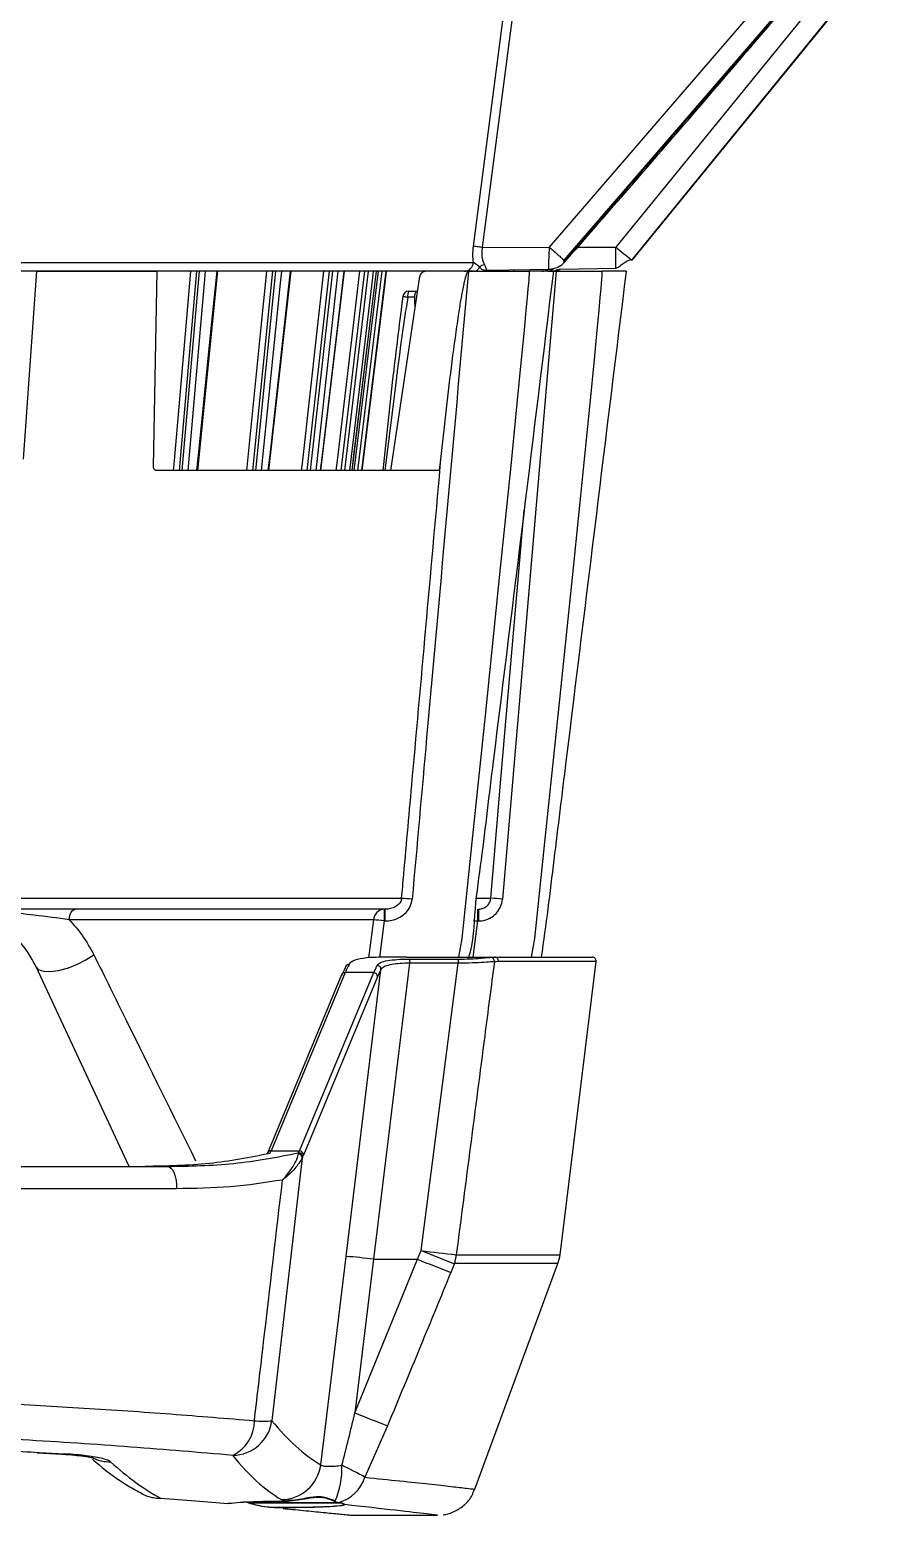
# Model space of a CAD drawing. Extents: x 6 to 134, y 3 to 97.
# Drawn here: x 58.186 to 60.312, y 2.821 to 6.547 of the extents above; entities that cross this region are included whole.
import ezdxf

# ---------------------------------------------------------------- set-up
doc = ezdxf.new("R2010")
doc.units = 0
doc.header["$MEASUREMENT"] = 0
doc.layers.add('OBJECT', color=7, linetype='CONTINUOUS')

msp = doc.modelspace()

# ---------------------------------------------------------------- linework, layer by layer
at = {"layer": 'OBJECT'}
for p, q in [((59.2996, 6.0041), (59.4145, 6.8882)), ((59.4367, 6.8866), (59.3215, 6.0014)), ((59.4901, 6.0015), (60.141, 6.7567)), ((59.657, 6.0015), (60.2721, 6.7565)), ((59.527, 5.9693), (60.1789, 6.7244)), ((59.5297, 5.9693), (60.1814, 6.7244)), ((59.6965, 5.9694), (60.3118, 6.7244)), ((60.3123, 6.7244), (59.6966, 5.9694)), ((59.3215, 6.0014), (59.4901, 6.0015)), ((59.4901, 6.0015), (59.4902, 6.0014)), ((59.5606, 6.0015), (59.657, 6.0015)), ((55.1074, 5.9633), (59.2995, 5.9633)), ((59.3148, 5.9524), (59.2995, 5.9633)), ((58.2039, 5.9414), (58.1702, 5.4705)), ((58.2039, 5.9414), (58.5063, 5.9414)), ((58.4972, 5.4511), (58.5063, 5.9414)), ((58.6048, 5.9414), (58.5615, 5.4414)), ((58.569, 5.4414), (58.6123, 5.9414)), ((58.6081, 5.4414), (58.6587, 5.9414)), ((58.7952, 5.9414), (58.7449, 5.4414)), ((58.7534, 5.4414), (58.8037, 5.9414)), ((58.7862, 5.4414), (58.8421, 5.9414)), ((58.9372, 5.9414), (58.8815, 5.4414)), ((58.8908, 5.4414), (58.9465, 5.9414)), ((58.9165, 5.4414), (58.976, 5.9414)), ((59.0265, 5.9414), (58.9671, 5.4414)), ((58.9769, 5.4414), (59.0363, 5.9414)), ((58.995, 5.4414), (59.0564, 5.9414)), ((59.0604, 5.9414), (58.9992, 5.4414)), ((59.0091, 5.4414), (59.0704, 5.9414)), ((59.0195, 5.4414), (59.0809, 5.9414)), ((59.092, 5.4414), (59.1646, 5.9282)), ((59.2868, 5.9414), (59.284, 5.9414)), ((59.2868, 5.9414), (59.4399, 5.9414)), ((59.3366, 5.944), (59.4931, 5.9467)), ((59.5073, 5.9414), (59.3723, 4.3667)), ((59.4009, 5.9451), (59.4009, 5.9414)), ((59.4708, 5.9414), (59.4468, 5.9414)), ((59.5073, 5.9414), (59.6224, 5.9414)), ((59.5095, 5.9453), (59.5179, 5.9472)), ((59.5171, 5.9471), (59.6572, 5.9496)), ((59.1372, 5.8914), (59.1591, 5.8914)), ((59.1524, 5.8766), (59.1346, 5.8766)), ((59.1525, 5.8657), (59.1524, 5.8766)), ((59.153, 5.851), (59.1525, 5.8657)), ((59.1062, 5.6745), (59.0773, 5.4414)), ((59.2147, 5.4414), (58.505, 5.4414)), ((59.2147, 5.4414), (59.2185, 5.4769)), ((57.432, 4.3688), (59.1193, 4.3688)), ((59.3082, 4.3688), (59.3428, 4.3688)), ((59.0782, 4.3414), (57.3635, 4.3414)), ((59.0753, 4.3414), (59.0753, 4.3119)), ((59.0782, 4.3119), (59.0782, 4.3414)), ((59.3092, 4.3414), (59.3092, 4.3119)), ((59.3117, 4.3414), (59.3117, 4.3119)), ((59.0493, 4.315), (58.2857, 4.315)), ((59.0368, 4.2195), (59.0493, 4.315)), ((59.0753, 4.3119), (59.0634, 4.2207)), ((59.0782, 4.3119), (59.0753, 4.3119)), ((59.3092, 4.3119), (59.2982, 4.2214)), ((59.3117, 4.3119), (59.3092, 4.3119)), ((59.1322, 4.2214), (59.353, 4.2214)), ((59.1392, 4.2163), (59.2614, 4.2163)), ((59.1392, 4.2163), (59.1392, 4.2062)), ((59.2614, 4.2163), (59.2614, 4.2062)), ((59.343, 4.221), (59.353, 4.2214)), ((59.353, 4.2214), (59.5971, 4.2214)), ((58.4362, 3.6964), (58.2027, 4.197)), ((58.9689, 4.1771), (58.7827, 3.7299)), ((58.9781, 4.1825), (58.792, 3.7353)), ((58.863, 3.7353), (59.0492, 4.1825)), ((59.0492, 4.1825), (58.9781, 4.1825)), ((58.98, 3.4707), (59.0674, 4.1898)), ((59.1392, 4.2062), (59.0489, 3.4634)), ((59.2614, 4.2062), (59.1392, 4.2062)), ((59.1684, 3.4853), (59.2614, 4.2062)), ((59.3619, 4.2102), (59.3519, 4.2098)), ((59.607, 4.2102), (59.3619, 4.2102)), ((59.5168, 3.4749), (59.607, 4.2102)), ((59.0591, 4.172), (58.8729, 3.7249)), ((58.792, 3.7353), (58.863, 3.7353)), ((58.8606, 3.7282), (58.8608, 3.7303)), ((55.8766, 3.6964), (58.5312, 3.6964)), ((58.8699, 3.7179), (58.7941, 3.0587)), ((58.8707, 3.7197), (58.8699, 3.7179)), ((58.5545, 3.6403), (55.8534, 3.6403)), ((58.9164, 2.9482), (58.98, 3.4707)), ((59.1595, 3.4634), (59.1684, 3.4853)), ((59.2565, 3.4749), (59.5168, 3.4749)), ((59.0489, 3.4634), (59.0022, 3.0786)), ((59.0022, 3.0786), (59.1595, 3.4634)), ((59.0489, 3.4634), (59.1595, 3.4634)), ((59.2517, 3.4525), (59.2427, 3.4306)), ((59.5114, 3.4525), (59.2517, 3.4525)), ((59.3031, 2.8865), (59.5114, 3.4525)), ((59.0839, 3.0459), (59.027, 2.9167)), ((58.2048, 2.9781), (58.2675, 2.9745)), ((58.2068, 2.978), (58.267, 2.9743)), ((58.21, 2.979), (58.2738, 2.9755)), ((58.2675, 2.9748), (58.2738, 2.9755)), ((58.6763, 2.8514), (58.6828, 2.8508)), ((58.6828, 2.8508), (58.6863, 2.8514)), ((58.6865, 2.8514), (58.6863, 2.8514)), ((58.6863, 2.8514), (58.6864, 2.8514)), ((58.6864, 2.8514), (58.6867, 2.8514)), ((58.6865, 2.8514), (58.6867, 2.8514)), ((58.7367, 2.8515), (58.7229, 2.8554)), ((58.7368, 2.8514), (58.7367, 2.8515)), ((58.7368, 2.8514), (58.7369, 2.8514)), ((58.7378, 2.8524), (58.7376, 2.8524)), ((58.7376, 2.8524), (58.969, 2.8524)), ((58.9696, 2.8524), (58.7378, 2.8524)), ((58.952, 2.8563), (58.9614, 2.8535)), ((58.9614, 2.8535), (58.9713, 2.8514)), ((58.9709, 2.8515), (58.971, 2.8514)), ((58.9714, 2.8514), (58.9713, 2.8514)), ((58.9759, 2.8491), (58.9738, 2.8504)), ((58.9759, 2.8491), (58.9759, 2.8492)), ((58.9946, 2.8214), (59.209, 2.8214))]:
    msp.add_line(p, q, dxfattribs=at)
at = {"layer": 'OBJECT', "flags": 128}
for points in [[(59.5314, 5.9678), (59.5314, 5.9679), (59.5297, 5.9693)], [(59.6966, 5.9694), (59.6966, 5.9694), (59.6964, 5.9695)], [(58.5473, 5.4414), (58.5495, 5.4667), (58.577, 5.7843), (58.5907, 5.9414)], [(58.6265, 5.9414), (58.6239, 5.9113), (58.5832, 5.4414)], [(58.6059, 5.4414), (58.6098, 5.4803), (58.642, 5.7979), (58.6565, 5.9414)], [(58.7311, 5.4414), (58.7337, 5.4667), (58.7656, 5.7843), (58.7814, 5.9414)], [(58.8176, 5.9414), (58.8145, 5.9113), (58.7673, 5.4414)], [(58.7849, 5.4414), (58.7893, 5.4803), (58.8248, 5.7979), (58.8409, 5.9414)], [(58.8685, 5.4414), (58.8713, 5.4667), (58.9067, 5.7843), (58.9242, 5.9414)], [(58.9595, 5.9414), (58.9562, 5.9113), (58.9038, 5.4414)], [(58.9159, 5.4414), (58.9205, 5.4803), (58.9584, 5.7979), (58.9755, 5.9414)], [(58.9553, 5.4414), (58.9583, 5.4667), (58.996, 5.7843), (59.0147, 5.9414)], [(59.0482, 5.9414), (59.0446, 5.9113), (58.9887, 5.4414)], [(58.9949, 5.4414), (58.9996, 5.4803), (59.0386, 5.7979), (59.0562, 5.9414)], [(59.0807, 5.9414), (59.077, 5.9113), (59.0194, 5.4414)], [(59.2625, 4.2214), (59.271, 4.268), (59.2795, 4.3484), (59.2964, 4.5093), (59.3295, 4.827), (59.3677, 5.1977), (59.3929, 5.445), (59.4094, 5.6101), (59.4203, 5.7202), (59.4274, 5.7937), (59.432, 5.8428), (59.435, 5.8755), (59.4369, 5.8974), (59.4382, 5.912), (59.439, 5.9217), (59.4394, 5.9282), (59.4397, 5.9326), (59.4399, 5.9355), (59.44, 5.9374), (59.44, 5.9387), (59.44, 5.9396), (59.44, 5.9402), (59.44, 5.9406), (59.44, 5.9409), (59.44, 5.941), (59.44, 5.9412), (59.44, 5.9412), (59.44, 5.9413), (59.4399, 5.9413), (59.4399, 5.9414), (59.4399, 5.9414), (59.4399, 5.9414), (59.4399, 5.9414), (59.4399, 5.9414)], [(59.3406, 5.9426), (59.3417, 5.943), (59.3423, 5.9433)], [(59.4449, 4.2214), (59.4535, 4.268), (59.462, 4.3484), (59.4788, 4.5093), (59.512, 4.827), (59.5502, 5.1977), (59.5753, 5.445), (59.5919, 5.6101), (59.6027, 5.7202), (59.6098, 5.7937), (59.6145, 5.8428), (59.6175, 5.8755), (59.6194, 5.8974), (59.6206, 5.912), (59.6214, 5.9217), (59.6219, 5.9282), (59.6222, 5.9326), (59.6224, 5.9355), (59.6224, 5.9374), (59.6225, 5.9387), (59.6225, 5.9396), (59.6225, 5.9402), (59.6225, 5.9406), (59.6225, 5.9409), (59.6225, 5.941), (59.6225, 5.9412), (59.6224, 5.9412), (59.6224, 5.9413), (59.6224, 5.9413), (59.6224, 5.9414), (59.6224, 5.9414), (59.6224, 5.9414), (59.6224, 5.9414), (59.6224, 5.9414)], [(59.3428, 4.3688), (59.3479, 4.4285), (59.3685, 4.6676), (59.4263, 5.3419)], [(58.2857, 4.315), (58.2863, 4.3203), (58.2873, 4.3254), (58.2888, 4.3299), (58.2908, 4.3339), (58.293, 4.3371), (58.2955, 4.3394), (58.2982, 4.3409), (58.3009, 4.3414)], [(59.2993, 4.3131), (59.304, 4.3125), (59.3092, 4.3119)], [(58.2027, 4.197), (58.2096, 4.1898), (58.2218, 4.1858), (58.2386, 4.1851), (58.2589, 4.1879), (58.2813, 4.194), (58.3046, 4.203), (58.3271, 4.2142), (58.3475, 4.2271)], [(58.7821, 3.7276), (58.7824, 3.729), (58.7827, 3.7299)], [(58.5312, 3.6964), (58.5361, 3.6953), (58.5408, 3.692), (58.5451, 3.6866), (58.5488, 3.6795), (58.5516, 3.6709), (58.5536, 3.6612), (58.5545, 3.6509), (58.5545, 3.6403)]]:
    msp.add_lwpolyline(points, dxfattribs=at)
at = {"layer": 'OBJECT'}
for centre, radius, start, end in [((63.6754, 10.9092), 6.3429, 230.68917, 231.14946), ((59.276, 5.9649), 0.0235, 272.6256, 356.2399), ((59.3, 5.9567), 0.0154, 277.1642, 343.7121), ((59.3335, 5.9248), 0.0333, 100.8005, 124.1023), ((59.3383, 5.9634), 0.0221, 279.6753, 299.3833), ((59.4708, 5.9659), 0.0245, 270.0466, 308.1097), ((59.4856, 5.9603), 0.0189, 271.0551, 318.6446), ((59.5013, 5.9664), 0.025, 270, 309.6955), ((59.1372, 5.8764), 0.015, 90, 172.6707), ((59.1578, 5.8802), 0.0235, 151.526, 188.6261), ((59.2171, 6.5378), 0.6663, 261.8171, 262.8843), ((59.0556, 3.3986), 0.9722, 84.6847, 86.2429), ((59.314, 3.7544), 0.6151, 84.5615, 87.3104), ((59.077, 4.3137), 0.0278, 93.4847, 177.1677), ((58.944, 3.3298), 0.9909, 82.3835, 83.9005), ((59.3421, 4.2112), 0.00985, 351.8397, 84.8762), ((59.3524, 4.2117), 0.00967, 350.6544, 86.2787), ((59.5971, 4.2114), 0.01, 353, 90), ((58.9773, 4.1733), 0.00921, 84.7775, 155.6643), ((58.9873, 4.1939), 0.00933, 86.5384, 174.4818), ((59.0488, 4.1722), 0.0102, 358.7677, 87.9095), ((59.0572, 4.1905), 0.0102, 356.6195, 88.0996), ((58.7911, 3.7261), 0.00921, 84.7775, 155.6643), ((58.8597, 3.718), 0.0102, 359.3462, 85.2479), ((58.8604, 3.72), 0.0102, 358.1906, 87.9347), ((58.8627, 3.7251), 0.0102, 358.7677, 87.9095), ((58.8769, 2.1697), 1.3051, 82.4274, 85.4721), ((59.5892, 6.6583), 3.2007, 262.4457, 264.0336), ((60.4188, 6.5396), 3.3004, 247.7371, 249.291), ((59.1465, 3.4868), 0.1106, 341.9536, 353.8113), ((59.4175, 3.4871), 0.1, 339.8, 353), ((60.4133, 6.5237), 3.3072, 247.7219, 249.2715), ((58.6546, 3.058), 0.0955, 295.4103, 0.3891), ((58.6941, 3.0728), 0.101, 270.8676, 351.9948), ((58.7721, 3.2346), 0.1773, 262.8774, 277.1226), ((60.3219, 6.2519), 3.4368, 247.4171, 248.8858), ((58.3877, 3.0532), 0.0978, 244.1382, 271.0296), ((58.8168, 2.961), 0.1004, 270.6214, 352.6578), ((58.7714, 2.938), 0.1982, 335.6676, 2.5322), ((58.6376, 2.2392), 0.7815, 60.113, 64.8732), ((58.9362, 2.9453), 0.0952, 285.3477, 342.5386), ((58.7367, 2.8524), 0.000928, 274.9576, 1.4457), ((58.7368, 2.8523), 0.000935, 275.0958, 2.0619), ((58.9712, 2.8523), 0.000923, 250.2229, 279.1686), ((58.9713, 2.8523), 0.000925, 249.708, 279.086), ((58.9769, 2.8491), 0.000999, 180.0334, 270.0546)]:
    msp.add_arc(centre, radius, start, end, dxfattribs=at)
for centre, major_axis, ratio, start_param, end_param in [((58.9357, 3.7226), (0.0615, 0.4899), 0.120906, 0.285954, 0.412418), ((58.9455, 3.7214), (0.0615, 0.4999), 0.118561, 0.285354, 0.411817), ((59.0166, 3.7214), (0.0615, 0.4999), 0.118561, 0.303558, 0.411817), ((59.0264, 3.7202), (0.0615, 0.4899), 0.120906, 0.304159, 0.412418), ((58.8259, 4.1964), (0.0641, 0.4999), 0.123247, 3.518726, 3.554624), ((58.897, 4.1964), (0.0641, 0.4999), 0.123247, 3.527575, 3.554624), ((58.9068, 4.1952), (0.064, 0.5099), 0.120906, 3.526962, 3.554011), ((61.1913, 20.1862), (2.1692, 17.275), 0.120906, 3.025129, 3.089578), ((56.5316, 20.1984), (-2.1689, 17.375), 0.120232, 3.002331, 3.056199), ((61.0928, 20.1984), (2.1689, 17.375), 0.120232, 3.024955, 3.089404)]:
    msp.add_ellipse(centre, major_axis=major_axis, ratio=ratio, start_param=start_param, end_param=end_param, dxfattribs=at)
for points, knots in [([(59.5314, 5.9678), (59.6303, 6.0813), (59.8487, 6.3319), (60.0643, 6.585), (60.1824, 6.7235)], [0, 0, 0, 0, 0.45251, 1, 1, 1, 1]), ([(59.2995, 5.9633), (59.2988, 5.9697), (59.2975, 5.9826), (59.2989, 5.9969), (59.2996, 6.0041)], [0, 0, 0, 0, 0.498439, 1, 1, 1, 1]), ([(59.3215, 6.0014), (59.3193, 6.0017), (59.3147, 6.0023), (59.3084, 6.0031), (59.303, 6.0037), (59.3007, 6.0039), (59.2996, 6.0041)], [0, 0, 0, 0, 0.245158, 0.499985, 0.75482, 1, 1, 1, 1]), ([(59.3215, 6.0014), (59.3209, 5.9972), (59.3197, 5.9887), (59.3205, 5.9767), (59.3229, 5.9659), (59.3258, 5.9604), (59.3273, 5.9575)], [0, 0, 0, 0, 0.2504335, 0.4998463, 0.7407659, 1, 1, 1, 1]), ([(59.4887, 5.9467), (59.4886, 5.9475), (59.4883, 5.9491), (59.4885, 5.9615), (59.4891, 5.9761), (59.4897, 5.9898), (59.49, 5.9975), (59.4902, 6.0014)], [0, 0, 0, 0, 0.250888, 0.499862, 0.733617, 0.862853, 1, 1, 1, 1]), ([(59.4902, 6.0014), (59.4951, 5.9972), (59.5044, 5.989), (59.5157, 5.9791), (59.5232, 5.9725), (59.5258, 5.9703), (59.527, 5.9693)], [0, 0, 0, 0, 0.2951, 0.569758, 0.806962, 1, 1, 1, 1]), ([(59.6567, 5.9496), (59.6567, 5.9501), (59.6567, 5.9513), (59.6568, 5.9595), (59.6568, 5.9693), (59.6569, 5.9787), (59.6569, 5.9896), (59.6569, 5.9975), (59.657, 6.0015)], [0, 0, 0, 0, 0.210673, 0.447315, 0.575819, 0.71077, 0.852165, 1, 1, 1, 1]), ([(59.4885, 5.9467), (59.4916, 5.9469), (59.4972, 5.9473), (59.5067, 5.9499), (59.5129, 5.9527), (59.5182, 5.956), (59.5216, 5.9584), (59.5265, 5.9626), (59.5296, 5.9659), (59.5314, 5.9678)], [0, 0, 0, 0, 0.196682, 0.357946, 0.575558, 0.606711, 0.727751, 0.845337, 1, 1, 1, 1]), ([(59.527, 5.9693), (59.5266, 5.9689), (59.5261, 5.9683), (59.5256, 5.9675), (59.5254, 5.967), (59.5252, 5.9665), (59.5253, 5.9662), (59.5255, 5.9661), (59.5259, 5.9661), (59.5266, 5.9665), (59.5276, 5.9672), (59.5287, 5.9682), (59.5294, 5.969), (59.5297, 5.9693)], [0, 0, 0, 0, 0.135755, 0.19461, 0.25085, 0.311579, 0.375121, 0.438063, 0.500884, 0.619797, 0.750916, 0.873674, 1, 1, 1, 1]), ([(59.6567, 5.9496), (59.658, 5.9498), (59.6604, 5.9503), (59.6647, 5.9533), (59.6693, 5.957), (59.6744, 5.9609), (59.6799, 5.9644), (59.6853, 5.9674), (59.6906, 5.9698), (59.6932, 5.9706), (59.6945, 5.9711)], [0, 0, 0, 0, 0.183556, 0.3388348, 0.4687577, 0.5807925, 0.6822177, 0.7822152, 0.887016, 1, 1, 1, 1]), ([(59.6966, 5.9694), (59.6966, 5.9693), (59.6965, 5.9693), (59.6964, 5.9692), (59.6964, 5.9691), (59.6963, 5.9691), (59.6963, 5.969), (59.6963, 5.969), (59.6963, 5.969), (59.6963, 5.9691), (59.6963, 5.9691), (59.6963, 5.9692), (59.6964, 5.9693), (59.6965, 5.9693), (59.6965, 5.9694)], [0, 0, 0, 0, 0.148715, 0.270423, 0.325985, 0.381078, 0.499318, 0.560288, 0.614892, 0.666468, 0.718939, 0.776042, 0.840716, 1, 1, 1, 1]), ([(59.2771, 5.9414), (59.2456, 5.9414), (59.1821, 5.9414), (59.0649, 5.9414), (58.9082, 5.9414), (58.7001, 5.9414), (58.4335, 5.9414), (58.1414, 5.9414), (57.8331, 5.9414), (57.5186, 5.9414), (57.3074, 5.9414), (57.2034, 5.9414)], [0, 0, 0, 0, 0.080452, 0.162157, 0.245044, 0.37189, 0.500054, 0.628218, 0.755064, 0.879355, 1, 1, 1, 1]), ([(59.2868, 5.9414), (59.2519, 5.5515), (59.205, 5.0266), (59.1578, 4.5017), (59.1457, 4.3667)], [0, 0, 0, 0, 0.742768, 1, 1, 1, 1]), ([(59.1815, 5.9414), (59.1794, 5.9412), (59.1751, 5.9408), (59.1696, 5.9376), (59.1658, 5.9332), (59.1649, 5.9297), (59.1646, 5.9282)], [0, 0, 0, 0, 0.271986, 0.544505, 0.799137, 1, 1, 1, 1]), ([(59.2185, 5.4769), (59.2207, 5.4968), (59.2315, 5.5962), (59.2454, 5.7143), (59.2611, 5.8247), (59.2673, 5.8641), (59.2719, 5.8903), (59.2754, 5.9078), (59.278, 5.9194), (59.28, 5.9272), (59.2816, 5.9323), (59.2828, 5.9357), (59.2837, 5.9379), (59.2846, 5.9395), (59.2853, 5.9405), (59.286, 5.9411), (59.2864, 5.9413), (59.2867, 5.9414), (59.2868, 5.9414)], [0, 0, 0, 0, 0.127433, 0.63719, 0.757481, 0.837833, 0.891511, 0.927378, 0.951357, 0.967404, 0.978161, 0.985394, 0.990279, 0.993605, 0.996866, 0.998214, 0.999323, 1, 1, 1, 1]), ([(59.3019, 5.9414), (59.2969, 5.9414), (59.287, 5.9414), (59.2804, 5.9414), (59.2771, 5.9414)], [0, 0, 0, 0, 0.498638, 1, 1, 1, 1]), ([(59.4999, 5.9414), (59.4499, 5.5314), (59.3948, 5.0804), (59.3336, 4.5887), (59.3195, 4.4654), (59.3006, 4.3434), (59.2999, 4.2582), (59.2863, 4.2183), (59.286, 4.2174)], [0, 0, 0, 0, 0.713222, 0.784545, 0.855867, 0.927189, 0.998449, 1, 1, 1, 1]), ([(59.33, 5.9435), (59.3267, 5.9435), (59.3217, 5.9435), (59.3166, 5.95), (59.3148, 5.9524)], [0, 0, 0, 0, 0.64416, 1, 1, 1, 1]), ([(59.3273, 5.9575), (59.3283, 5.9555), (59.3304, 5.9515), (59.3311, 5.9478), (59.3317, 5.9458), (59.3326, 5.9443), (59.335, 5.9441), (59.3366, 5.944)], [0, 0, 0, 0, 0.2499944, 0.4975995, 0.6212265, 0.7455696, 1, 1, 1, 1]), ([(59.3383, 5.944), (59.3361, 5.9433), (59.3328, 5.9423), (59.3307, 5.9432), (59.33, 5.9435)], [0, 0, 0, 0, 0.669223, 1, 1, 1, 1]), ([(59.3405, 5.9426), (59.3414, 5.9429), (59.3426, 5.9433), (59.3438, 5.944), (59.344, 5.9441)], [0, 0, 0, 0, 0.786274, 1, 1, 1, 1]), ([(59.4999, 5.9414), (59.4993, 5.9414), (59.4982, 5.9414), (59.4885, 5.9414), (59.4737, 5.9414), (59.4565, 5.9414), (59.4448, 5.9414), (59.4399, 5.9414)], [0, 0, 0, 0, 0.1983398, 0.4129718, 0.6270882, 0.8431282, 1, 1, 1, 1]), ([(59.6824, 5.9414), (59.632, 5.5315), (59.5766, 5.0805), (59.5163, 4.5886), (59.501, 4.4656), (59.4866, 4.3431), (59.4752, 4.2618), (59.4695, 4.2214)], [0, 0, 0, 0, 0.71491, 0.786401, 0.857893, 0.929384, 1, 1, 1, 1]), ([(59.486, 5.9414), (59.4877, 5.9414), (59.4943, 5.9416), (59.5015, 5.9419), (59.5068, 5.9443), (59.5099, 5.9457)], [0, 0, 0, 0, 0.123168, 0.482949, 1, 1, 1, 1]), ([(59.505, 5.9414), (59.5053, 5.9414), (59.506, 5.9414), (59.5068, 5.9414), (59.5073, 5.9414)], [0, 0, 0, 0, 0.366188, 1, 1, 1, 1]), ([(59.6824, 5.9414), (59.6818, 5.9414), (59.6806, 5.9414), (59.671, 5.9414), (59.6561, 5.9414), (59.639, 5.9414), (59.6273, 5.9414), (59.6224, 5.9414)], [0, 0, 0, 0, 0.19834, 0.412972, 0.627088, 0.843128, 1, 1, 1, 1]), ([(59.1524, 5.8766), (59.1524, 5.8783), (59.1525, 5.8817), (59.153, 5.8847), (59.1538, 5.8872), (59.1544, 5.8883), (59.1557, 5.8896), (59.1567, 5.8904), (59.1583, 5.8904), (59.1589, 5.8904)], [0, 0, 0, 0, 0.244917, 0.492615, 0.500515, 0.725202, 0.755308, 0.912673, 1, 1, 1, 1]), ([(59.0728, 5.4414), (59.0816, 5.5255), (59.0969, 5.6711), (59.1153, 5.8167), (59.1231, 5.8782)], [0, 0, 0, 0, 0.577375, 1, 1, 1, 1]), ([(59.1346, 5.8766), (59.1253, 5.8151), (59.1152, 5.7477), (59.1069, 5.6803), (59.1062, 5.6745)], [0, 0, 0, 0, 0.913035, 1, 1, 1, 1]), ([(58.505, 5.4414), (58.5041, 5.4415), (58.5022, 5.4417), (58.4998, 5.4435), (58.4981, 5.446), (58.4972, 5.4487), (58.4972, 5.4505), (58.4972, 5.4511)], [0, 0, 0, 0, 0.219651, 0.439264, 0.659733, 0.880541, 1, 1, 1, 1]), ([(59.1193, 4.3688), (59.1211, 4.3887), (59.1301, 4.4883), (59.1632, 4.8577), (59.1944, 5.2071), (59.2185, 5.4769)], [0, 0, 0, 0, 0.053919, 0.269597, 1, 1, 1, 1]), ([(59.1193, 4.3688), (59.1188, 4.3661), (59.1181, 4.363), (59.1151, 4.3572), (59.1101, 4.3514), (59.1003, 4.3454), (59.0893, 4.3419), (59.0816, 4.3416), (59.0782, 4.3414)], [0, 0, 0, 0, 0.146052, 0.170601, 0.352518, 0.560068, 0.807091, 1, 1, 1, 1]), ([(59.0782, 4.3119), (59.0837, 4.3123), (59.0965, 4.313), (59.1149, 4.3202), (59.1308, 4.3325), (59.1421, 4.3483), (59.1445, 4.3605), (59.1457, 4.3667)], [0, 0, 0, 0, 0.1738081, 0.403588, 0.6092767, 0.8044356, 1, 1, 1, 1]), ([(59.3117, 4.3414), (59.3133, 4.3415), (59.3166, 4.3416), (59.3215, 4.3427), (59.3263, 4.3447), (59.3308, 4.3474), (59.3346, 4.3507), (59.3379, 4.3547), (59.3404, 4.359), (59.3421, 4.3638), (59.3426, 4.3671), (59.3428, 4.3688)], [0, 0, 0, 0, 0.104143, 0.218391, 0.335643, 0.446658, 0.560744, 0.669404, 0.781297, 0.888953, 1, 1, 1, 1]), ([(59.3117, 4.3119), (59.3147, 4.312), (59.3246, 4.3125), (59.3406, 4.3178), (59.3568, 4.3301), (59.3686, 4.3469), (59.371, 4.3601), (59.3723, 4.3667)], [0, 0, 0, 0, 0.102078, 0.329728, 0.554104, 0.777027, 1, 1, 1, 1]), ([(58.2857, 4.315), (58.2566, 4.319), (58.1831, 4.329), (58.0753, 4.3391), (58.0011, 4.3414), (57.9764, 4.3414), (57.9762, 4.3414)], [0, 0, 0, 0, 0.303532, 0.768515, 0.997815, 1, 1, 1, 1]), ([(58.2027, 4.197), (58.1963, 4.2091), (58.1744, 4.2504), (58.121, 4.3008), (58.0484, 4.3358), (57.9973, 4.3398), (57.9762, 4.3414)], [0, 0, 0, 0, 0.139376, 0.476221, 0.783717, 1, 1, 1, 1]), ([(58.2857, 4.315), (58.2968, 4.3026), (58.3205, 4.2762), (58.3381, 4.2441), (58.3475, 4.2271)], [0, 0, 0, 0, 0.468953, 1, 1, 1, 1]), ([(58.3475, 4.2271), (58.3746, 4.1721), (58.4616, 3.9956), (58.5451, 3.8265), (58.6027, 3.7102)], [0, 0, 0, 0, 0.311682, 1, 1, 1, 1]), ([(59.1322, 4.2214), (59.1154, 4.2214), (59.0819, 4.2214), (59.0383, 4.2205), (59.0056, 4.2163), (58.9918, 4.2094), (58.9884, 4.204), (58.9878, 4.2032)], [0, 0, 0, 0, 0.2358713, 0.4716601, 0.7097084, 0.951941, 1, 1, 1, 1]), ([(59.0575, 4.2007), (59.0599, 4.2032), (59.0647, 4.2084), (59.0832, 4.2131), (59.1075, 4.2156), (59.1275, 4.2163), (59.1379, 4.2163), (59.1392, 4.2163)], [0, 0, 0, 0, 0.247397, 0.49508, 0.735442, 0.96735, 1, 1, 1, 1]), ([(59.2614, 4.2163), (59.2715, 4.2164), (59.2919, 4.2167), (59.319, 4.2187), (59.3352, 4.2203), (59.3415, 4.2208), (59.343, 4.221)], [0, 0, 0, 0, 0.301009, 0.601823, 0.907075, 1, 1, 1, 1]), ([(59.1392, 4.2062), (59.1312, 4.206), (59.1151, 4.2054), (59.0937, 4.2029), (59.0772, 4.1986), (59.0697, 4.1938), (59.0678, 4.1906), (59.0674, 4.1898)], [0, 0, 0, 0, 0.231454, 0.4628, 0.696832, 0.93503, 1, 1, 1, 1]), ([(59.3519, 4.2098), (59.3438, 4.1475), (59.3121, 3.9026), (59.2803, 3.6576), (59.2565, 3.4749)], [0, 0, 0, 0, 0.25403, 1, 1, 1, 1]), ([(59.3519, 4.2098), (59.3458, 4.2093), (59.3336, 4.2084), (59.3045, 4.2067), (59.2792, 4.2061), (59.2646, 4.2062), (59.2614, 4.2062)], [0, 0, 0, 0, 0.302947, 0.605662, 0.913216, 1, 1, 1, 1]), ([(58.789, 3.7287), (58.7387, 3.7189), (58.6375, 3.6992), (58.5302, 3.6973), (58.4763, 3.6964)], [0, 0, 0, 0, 0.496643, 1, 1, 1, 1]), ([(58.5312, 3.6964), (58.5874, 3.6973), (58.7003, 3.6992), (58.8071, 3.7199), (58.8608, 3.7303)], [0, 0, 0, 0, 0.497068, 1, 1, 1, 1]), ([(58.8206, 3.6623), (58.8206, 3.6623), (58.8214, 3.6632), (58.8239, 3.6658), (58.8318, 3.6749), (58.845, 3.6921), (58.8571, 3.7135), (58.8596, 3.724), (58.8606, 3.7282)], [0, 0, 0, 0, 0.003811, 0.036464, 0.111775, 0.383706, 0.753032, 1, 1, 1, 1]), ([(58.8699, 3.7179), (58.8675, 3.7134), (58.8615, 3.7023), (58.8437, 3.6823), (58.828, 3.6683), (58.8216, 3.6631), (58.8207, 3.6623), (58.8206, 3.6623)], [0, 0, 0, 0, 0.291275, 0.731777, 0.961023, 0.995992, 1, 1, 1, 1]), ([(58.8206, 3.6623), (58.7774, 3.6556), (58.6908, 3.6424), (58.6, 3.641), (58.5545, 3.6403)], [0, 0, 0, 0, 0.497922, 1, 1, 1, 1]), ([(58.7501, 3.0587), (58.7578, 3.1247), (58.7813, 3.3259), (58.8048, 3.5271), (58.8206, 3.6623)], [0, 0, 0, 0, 0.328344, 1, 1, 1, 1]), ([(59.2427, 3.4306), (59.2174, 3.3689), (59.1648, 3.2405), (59.1116, 3.1124), (59.0839, 3.0459)], [0, 0, 0, 0, 0.480478, 1, 1, 1, 1]), ([(55.6577, 3.0587), (55.7221, 3.064), (55.8513, 3.0747), (56.0589, 3.089), (56.2765, 3.1016), (56.5006, 3.1118), (56.7281, 3.1192), (56.9585, 3.1239), (57.1935, 3.1256), (57.4273, 3.1242), (57.657, 3.1198), (57.882, 3.1127), (58.1049, 3.103), (58.326, 3.0905), (58.5433, 3.0758), (58.681, 3.0644), (58.7501, 3.0587)], [0, 0, 0, 0, 0.069874, 0.140224, 0.21209, 0.284485, 0.354361, 0.42473, 0.496663, 0.569139, 0.63829, 0.70792, 0.779053, 0.850702, 0.925062, 1, 1, 1, 1]), ([(58.9694, 2.9467), (58.975, 2.9687), (58.9863, 3.0126), (58.9969, 3.0566), (59.0022, 3.0786)], [0, 0, 0, 0, 0.499904, 1, 1, 1, 1]), ([(58.6956, 2.9717), (58.6115, 2.9789), (58.4432, 2.9932), (58.1704, 3.0111), (57.8867, 3.0254), (57.5936, 3.0347), (57.2955, 3.0391), (56.9974, 3.0381), (56.7032, 3.0317), (56.4165, 3.0206), (56.155, 3.0061), (55.9192, 2.9895), (55.7812, 2.9777), (55.7123, 2.9717)], [0, 0, 0, 0, 0.094108, 0.188508, 0.282606, 0.376776, 0.471253, 0.56542, 0.658464, 0.751806, 0.844857, 0.922428, 1, 1, 1, 1]), ([(56.1868, 2.9784), (56.2338, 2.9812), (56.3452, 2.9877), (56.5304, 2.9958), (56.7397, 3.0028), (56.9526, 3.0072), (57.1652, 3.009), (57.3781, 3.0081), (57.5919, 3.0047), (57.8148, 2.9982), (58.0226, 2.9898), (58.1543, 2.9822), (58.21, 2.979)], [0, 0, 0, 0, 0.073735, 0.174905, 0.279004, 0.383102, 0.484278, 0.585454, 0.689583, 0.793713, 0.912817, 1, 1, 1, 1]), ([(58.2676, 2.9747), (58.2692, 2.9747), (58.2847, 2.9738), (58.3089, 2.9715), (58.3328, 2.9683), (58.3455, 2.9655), (58.3459, 2.9654), (58.346, 2.9654)], [0, 0, 0, 0, 0.038181, 0.366103, 0.647641, 0.876229, 1, 1, 1, 1]), ([(58.3895, 2.9554), (58.3874, 2.9567), (58.3832, 2.9595), (58.37, 2.9635), (58.3518, 2.9673), (58.3294, 2.9706), (58.3033, 2.9734), (58.2837, 2.9748), (58.2738, 2.9755)], [0, 0, 0, 0, 0.166073, 0.33698, 0.503046, 0.673897, 0.834779, 1, 1, 1, 1]), ([(58.3436, 2.9622), (58.3489, 2.9576), (58.3784, 2.9321), (58.4201, 2.9023), (58.4574, 2.8816), (58.4695, 2.8749)], [0, 0, 0, 0, 0.128518, 0.716409, 1, 1, 1, 1]), ([(58.9164, 2.9482), (58.9179, 2.9471), (58.9208, 2.9449), (58.9339, 2.9439), (58.9508, 2.9446), (58.9636, 2.946), (58.9694, 2.9467)], [0, 0, 0, 0, 0.262327, 0.524834, 0.784589, 1, 1, 1, 1]), ([(59.027, 2.9167), (59.0574, 2.9136), (59.1185, 2.9074), (59.1902, 2.8996), (59.2467, 2.8933), (59.2828, 2.8892), (59.3013, 2.8871), (59.3016, 2.887), (59.3017, 2.887)], [0, 0, 0, 0, 0.1767761, 0.3550287, 0.5379703, 0.7225384, 0.8842415, 1, 1, 1, 1]), ([(58.4695, 2.8748), (58.4698, 2.8747), (58.4745, 2.8716), (58.485, 2.868), (58.4997, 2.8647), (58.5096, 2.8643), (58.5142, 2.8644), (58.5144, 2.8644)], [0, 0, 0, 0, 0.0208, 0.359204, 0.706724, 0.989868, 1, 1, 1, 1]), ([(59.2231, 2.8228), (59.2255, 2.823), (59.2354, 2.8241), (59.2553, 2.8314), (59.2781, 2.8472), (59.2954, 2.867), (59.3, 2.8818), (59.3017, 2.887)], [0, 0, 0, 0, 0.070425, 0.292431, 0.57097, 0.847148, 1, 1, 1, 1]), ([(58.5144, 2.8644), (58.5443, 2.8621), (58.6045, 2.8575), (58.6567, 2.853), (58.6828, 2.8508)], [0, 0, 0, 0, 0.498582, 1, 1, 1, 1]), ([(58.6865, 2.8514), (58.6946, 2.8523), (58.7108, 2.8541), (58.7523, 2.8561), (58.7949, 2.8571), (58.8224, 2.8571), (58.8329, 2.8571)], [0, 0, 0, 0, 0.276322, 0.552658, 0.828641, 1, 1, 1, 1]), ([(58.7996, 2.8405), (58.7914, 2.841), (58.7747, 2.8419), (58.7537, 2.8468), (58.7417, 2.8501), (58.7368, 2.8515)], [0, 0, 0, 0, 0.3612598, 0.7378287, 1, 1, 1, 1]), ([(58.7378, 2.8524), (58.7518, 2.8484), (58.7712, 2.8429), (58.7937, 2.8418), (58.7998, 2.8415)], [0, 0, 0, 0, 0.728741, 1, 1, 1, 1]), ([(58.9769, 2.8481), (58.9753, 2.8472), (58.9721, 2.8453), (58.9461, 2.843), (58.9078, 2.8413), (58.86, 2.8404), (58.8224, 2.8403), (58.8026, 2.8405), (58.7996, 2.8405)], [0, 0, 0, 0, 0.19324, 0.386487, 0.579566, 0.772391, 0.965024, 1, 1, 1, 1]), ([(58.7998, 2.8415), (58.8167, 2.8414), (58.8504, 2.8413), (58.8991, 2.8421), (58.9393, 2.8437), (58.9668, 2.8459), (58.9755, 2.8478), (58.9759, 2.8489), (58.9759, 2.8491)], [0, 0, 0, 0, 0.192566, 0.385131, 0.577738, 0.770507, 0.963514, 1, 1, 1, 1]), ([(58.8329, 2.8571), (58.8329, 2.8571), (58.8251, 2.8582), (58.8215, 2.8594), (58.8179, 2.8606)], [0, 0, 0, 0, 0.008018, 1, 1, 1, 1]), ([(58.8221, 2.8384), (58.8297, 2.8377), (58.8589, 2.835), (58.9015, 2.8308), (58.9388, 2.8271), (58.9632, 2.8246), (58.9794, 2.823), (58.992, 2.8217), (58.9934, 2.8216), (58.9941, 2.8215)], [0, 0, 0, 0, 0.067478, 0.259454, 0.46533, 0.575106, 0.697903, 0.846317, 1, 1, 1, 1]), ([(58.9511, 2.8572), (58.9409, 2.8618), (58.9226, 2.8698), (58.883, 2.8655), (58.8535, 2.8584), (58.8358, 2.8581), (58.8329, 2.8581)], [0, 0, 0, 0, 0.35074, 0.624871, 0.939556, 1, 1, 1, 1]), ([(58.8329, 2.8571), (58.8499, 2.8591), (58.8789, 2.8626), (58.9155, 2.8692), (58.9382, 2.8623), (58.9485, 2.8578), (58.952, 2.8563)], [0, 0, 0, 0, 0.3569306, 0.612992, 0.8701697, 1, 1, 1, 1]), ([(58.9714, 2.8514), (58.973, 2.8508), (58.9762, 2.8495), (58.9767, 2.8486), (58.9769, 2.8481)], [0, 0, 0, 0, 0.4953429, 1, 1, 1, 1]), ([(59.209, 2.8214), (59.2078, 2.8216), (59.2055, 2.8219), (59.203, 2.8222), (59.1762, 2.8254), (59.1137, 2.833), (59.0229, 2.843), (58.9769, 2.8481)], [0, 0, 0, 0, 0.084772, 0.168432, 0.34768, 0.669867, 1, 1, 1, 1])]:
    msp.add_open_spline(points, degree=3, knots=knots, dxfattribs=at)

doc.saveas('drawing.dxf')
